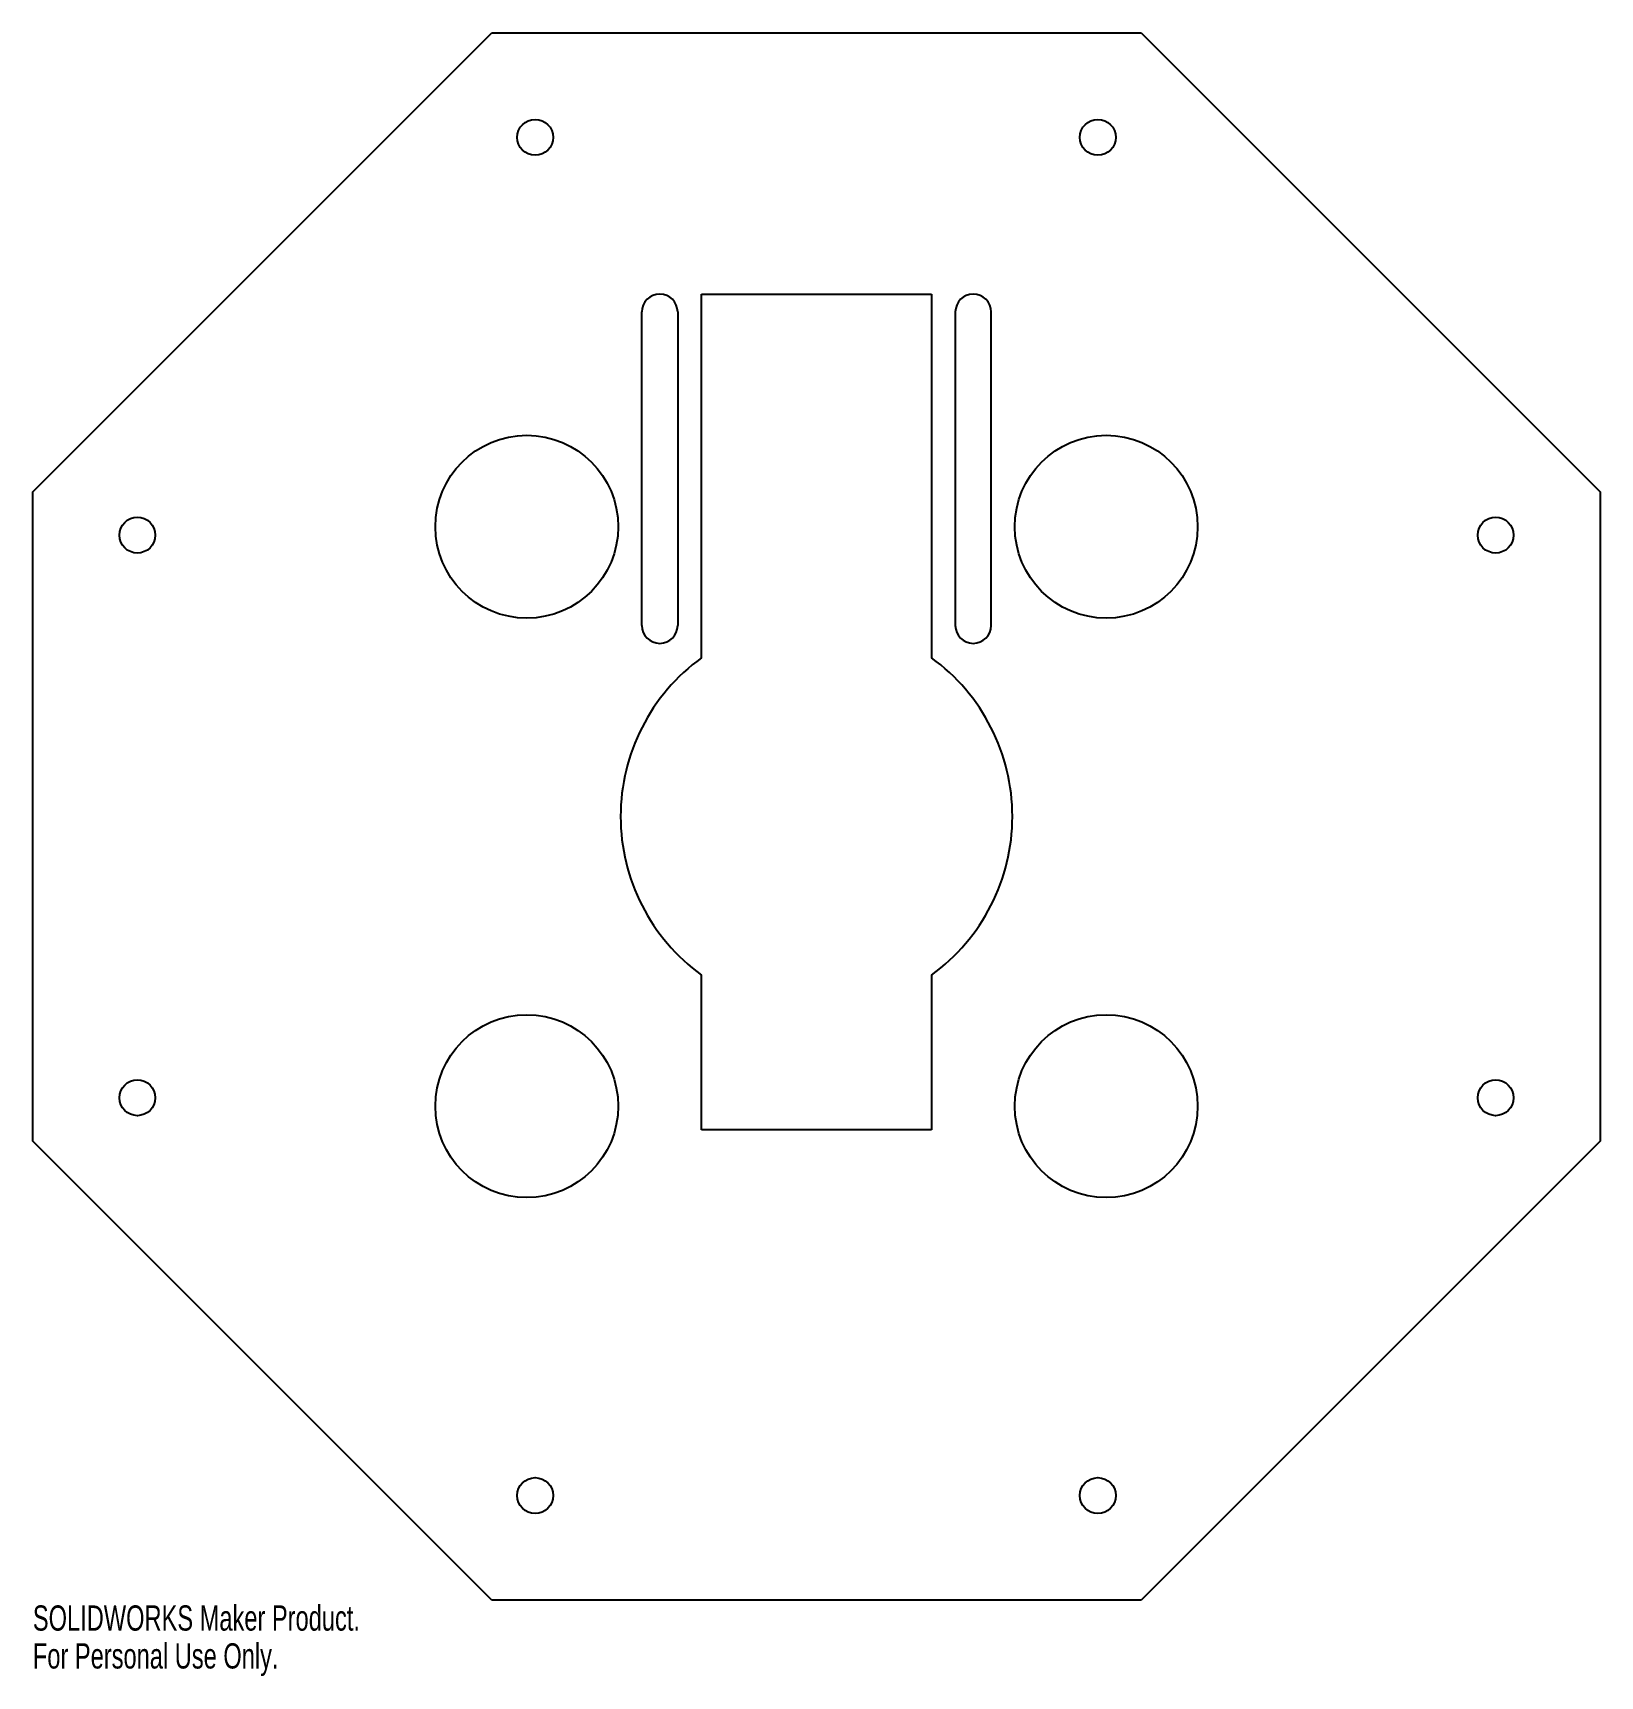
# Model space of a CAD drawing. Header units: millimetres. Extents: x -150 to 150, y -165 to 150.
import ezdxf

# ---------------------------------------------------------------- set-up
doc = ezdxf.new("R2010")
doc.units = ezdxf.units.MM
doc.styles.add('SLDTEXTSTYLE0', font='TXT', dxfattribs={"width": 0.7})

msp = doc.modelspace()

# ---------------------------------------------------------------- linework, layer by layer
at = {"color": 7, "linetype": 'Continuous', "lineweight": 25}
for p, q in [((-150, 62.13), (-62.13, 150)), ((-62.13, 150), (62.13, 150)), ((62.13, 150), (150, 62.13)), ((-22, 100), (22, 100)), ((-22, 30.37), (-22, 100)), ((22, 100), (22, 30.37)), ((-33.43, 36.57), (-33.43, 96.57)), ((-26.57, 96.57), (-26.57, 36.57)), ((26.57, 96.57), (26.57, 36.57)), ((33.43, 36.57), (33.43, 96.57)), ((-150, -62.13), (-150, 62.13)), ((150, 62.13), (150, -62.13)), ((-22, -60), (-22, -30.37)), ((22, -30.37), (22, -60)), ((-62.13, -150), (-150, -62.13)), ((22, -60), (-22, -60)), ((150, -62.13), (62.13, -150)), ((62.13, -150), (-62.13, -150))]:
    msp.add_line(p, q, dxfattribs=at)
for centre, radius in [((-53.85, 130), 3.43), ((53.85, 130), 3.43), ((-55.46, 55.46), 17.5), ((55.46, 55.46), 17.5), ((-130, 53.85), 3.43), ((130, 53.85), 3.43), ((-55.46, -55.46), 17.5), ((55.46, -55.46), 17.5), ((-130, -53.85), 3.43), ((130, -53.85), 3.43), ((-53.85, -130), 3.43), ((53.85, -130), 3.43)]:
    msp.add_circle(centre, radius, dxfattribs=at)
for centre, radius, start, end in [((-30, 96.57), 3.43, 0, 180), ((30, 96.57), 3.43, 0, 180), ((-30, 36.57), 3.43, 180, 0), ((30, 36.57), 3.43, 180, 0), ((0, 0), 37.5, 125.9208, 234.0792), ((0, 0), 37.5, 305.9208, 54.0792)]:
    msp.add_arc(centre, radius, start, end, dxfattribs=at)

# ---------------------------------------------------------------- texts
at = {"color": 7, "linetype": 'Continuous', "char_height": 4.8336, "attachment_point": 1, "style": 'SLDTEXTSTYLE0'}
for s, insert in [('SOLIDWORKS Maker Product.', (-150, -151.02)), ('For Personal Use Only.', (-150, -158.27))]:
    msp.add_mtext(s, dxfattribs=dict(at, insert=insert))

doc.saveas('drawing.dxf')
